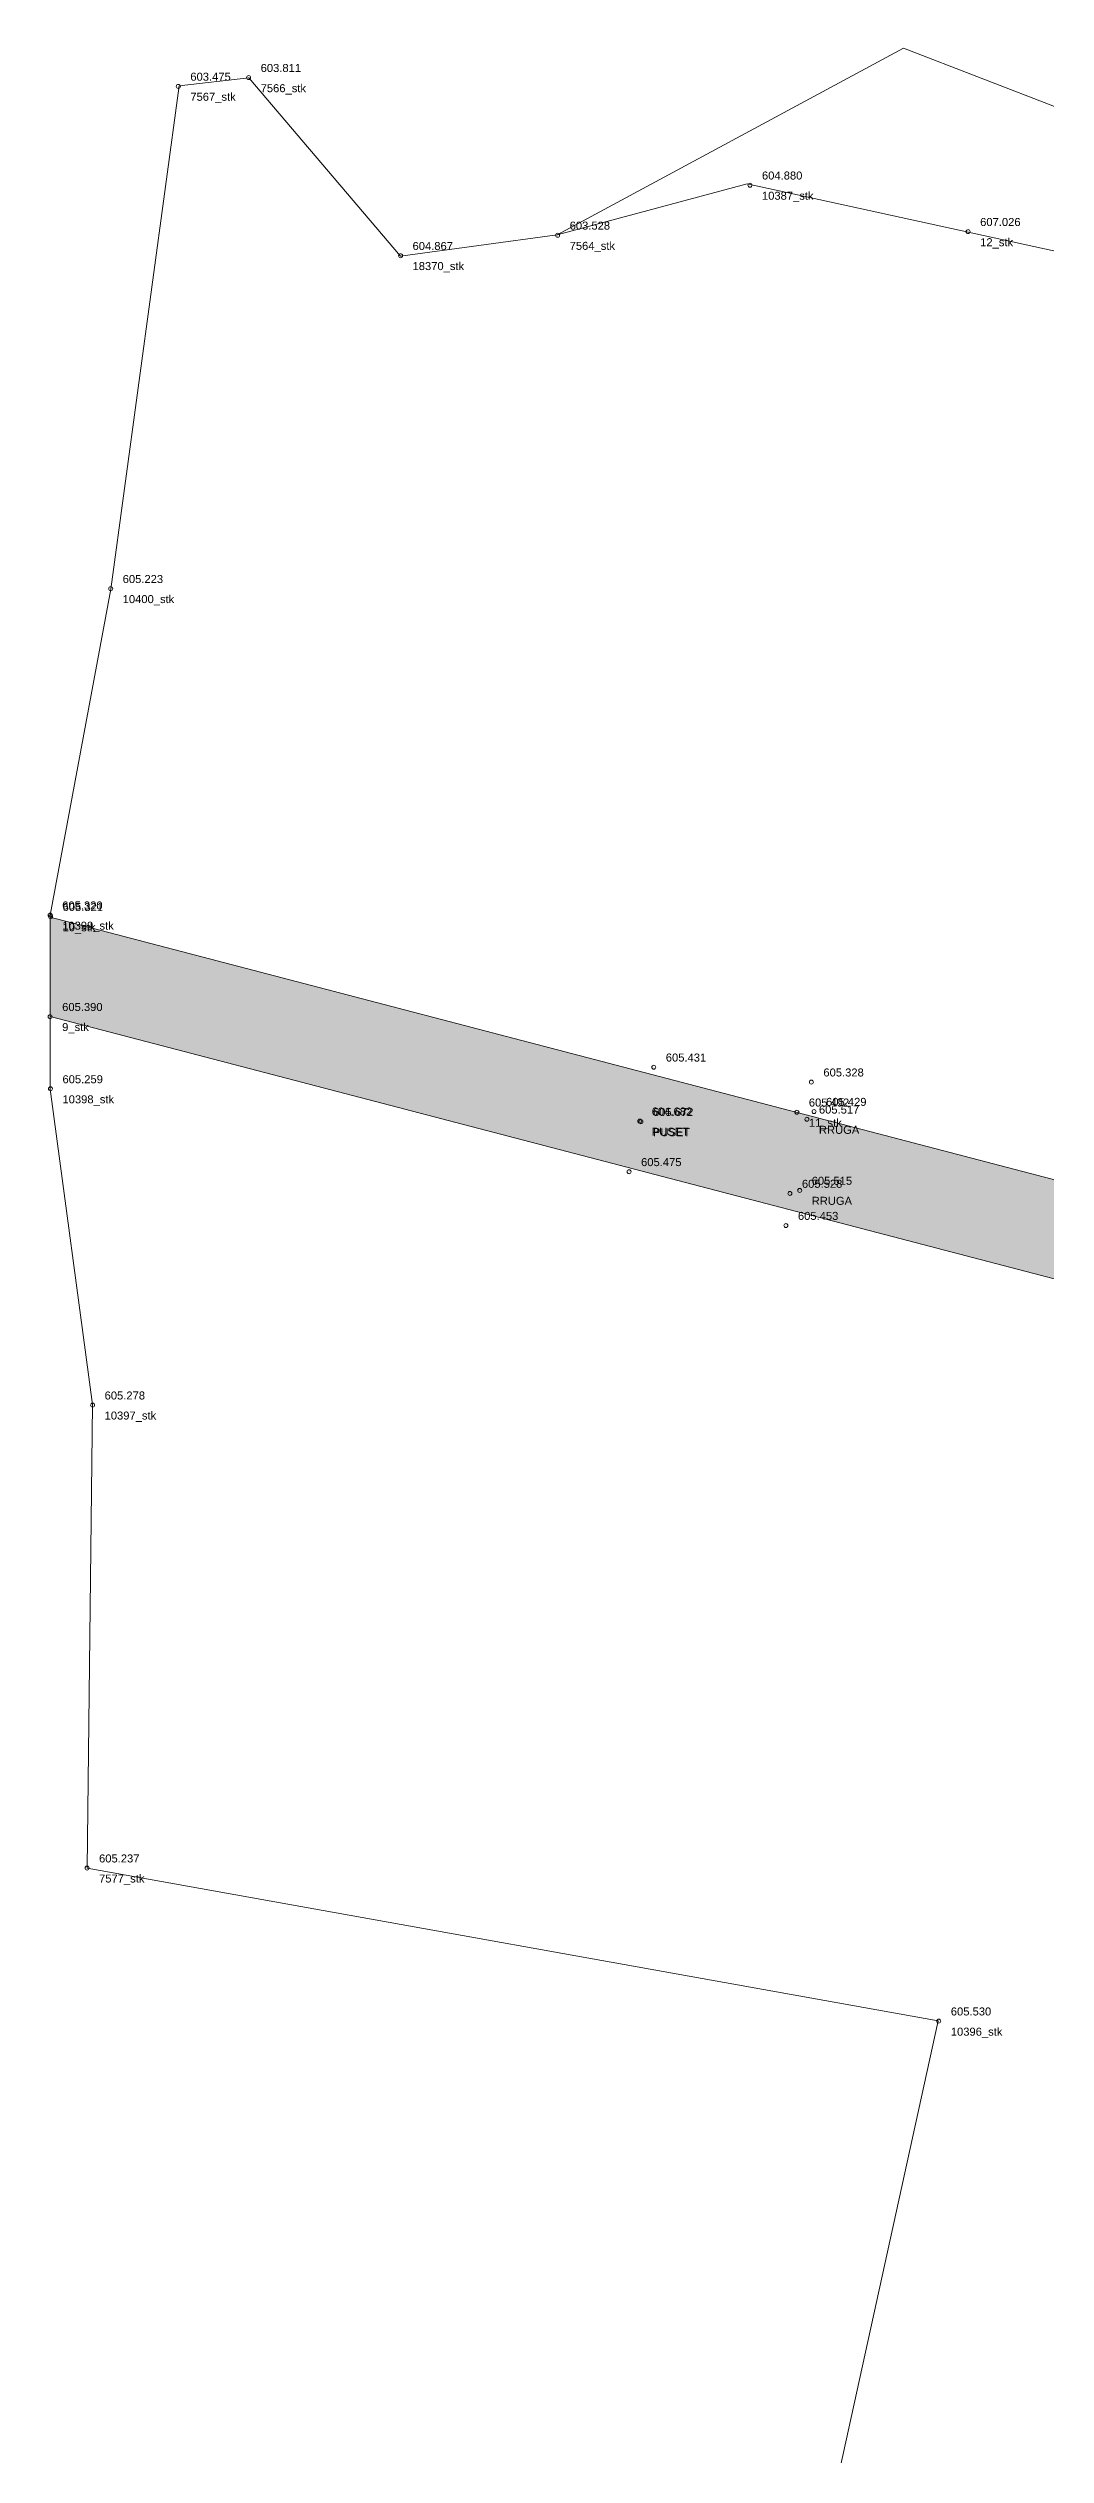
# Model space of a CAD drawing. Header units: metres. Extents: x 7508213 to 7508396, y 4696547 to 4696848.
# Drawn here: x 7508212.8 to 7508275.1, y 4696697.6 to 4696848 of the extents above; entities that cross this region are included whole.
import ezdxf

# ---------------------------------------------------------------- set-up
doc = ezdxf.new("R2010")
doc.units = ezdxf.units.M
for name, color, linetype, lineweight in [('Matjet', 210, 'Continuous', 0), ('Ndarjet', 1, 'Continuous', 0), ('Parc-Kojshi', 251, 'Continuous', 0), ('Parc-Re', 7, 'Continuous', 0), ('ParcReNet_12', 5, 'Continuous', 0)]:
    doc.layers.add(name, color=color, linetype=linetype, lineweight=lineweight)
doc.styles.get("Standard").update_dxf_attribs({"font": 'arial.ttf'})

# ---------------------------------------------------------------- blocks, each defined once
blk = doc.blocks.new('*U142')
at = {"color": 0, "linetype": 'ByBlock', "lineweight": -2, "transparency": 16777216}
blk.add_line((0, 0), (0, 0), dxfattribs=at)
blk.add_circle((0, 0), 0.5, dxfattribs=at)
blk = doc.blocks.new('*U143', base_point=(7508249.84, 4696780.9, 605.67))
at = {"layer": 'Matjet', "linetype": 'ByBlock', "char_height": 0.5}
for s, insert, attachment_point in [('605.672', (7508250.59, 4696781.5, 605.67), 4), ('PUSET', (7508250.59, 4696780.49, 605.67), 1)]:
    blk.add_mtext(s, dxfattribs=dict(at, insert=insert, attachment_point=attachment_point))
blk = doc.blocks.new('*U144', base_point=(7508249.837, 4696780.896, 605.672))
at = {"layer": 'Matjet', "linetype": 'ByBlock', "lineweight": -2}
blk.add_blockref('*U143', (7508249.837, 4696780.896, 605.672), dxfattribs=at)
blk = doc.blocks.new('*U145', base_point=(7508249.837, 4696780.896, 605.672))
at = {"layer": 'Matjet', "linetype": 'ByBlock', "lineweight": -2, "xscale": 0.2499999950000001, "yscale": 0.2499999950000001, "zscale": 0.2499999950000001}
blk.add_blockref('*U142', (7508249.837, 4696780.896, 605.672), dxfattribs=at)
at = {"layer": 'Matjet', "linetype": 'ByBlock', "lineweight": -2}
blk.add_blockref('*U144', (7508249.837, 4696780.896, 605.672), dxfattribs=at)
blk = doc.blocks.new('*U146', base_point=(7508249.76, 4696780.93, 604.68))
at = {"layer": 'Matjet', "linetype": 'ByBlock', "char_height": 0.5}
for s, insert, attachment_point in [('604.682', (7508250.51, 4696781.53, 604.68), 4), ('PUSET', (7508250.51, 4696780.52, 604.68), 1)]:
    blk.add_mtext(s, dxfattribs=dict(at, insert=insert, attachment_point=attachment_point))
blk = doc.blocks.new('*U147', base_point=(7508249.762, 4696780.929, 604.682))
at = {"layer": 'Matjet', "linetype": 'ByBlock', "lineweight": -2}
blk.add_blockref('*U146', (7508249.762, 4696780.929, 604.682), dxfattribs=at)
blk = doc.blocks.new('*U148', base_point=(7508249.762, 4696780.929, 604.682))
at = {"layer": 'Matjet', "linetype": 'ByBlock', "lineweight": -2, "xscale": 0.2499999950000001, "yscale": 0.2499999950000001, "zscale": 0.2499999950000001}
blk.add_blockref('*U142', (7508249.762, 4696780.929, 604.682), dxfattribs=at)
at = {"layer": 'Matjet', "linetype": 'ByBlock', "lineweight": -2}
blk.add_blockref('*U147', (7508249.762, 4696780.929, 604.682), dxfattribs=at)
blk = doc.blocks.new('*U149', base_point=(7508249.095, 4696777.767, 605.475))
at = {"layer": 'Matjet', "linetype": 'ByBlock', "insert": (7508249.845, 4696778.367, 605.475), "char_height": 0.5, "attachment_point": 4}
blk.add_mtext('605.475', dxfattribs=at)
blk = doc.blocks.new('*U150', base_point=(7508249.095, 4696777.767, 605.475))
at = {"layer": 'Matjet', "linetype": 'ByBlock', "lineweight": -2}
blk.add_blockref('*U149', (7508249.095, 4696777.767, 605.475), dxfattribs=at)
blk = doc.blocks.new('*U151', base_point=(7508249.095, 4696777.767, 605.475))
at = {"layer": 'Matjet', "linetype": 'ByBlock', "lineweight": -2, "xscale": 0.2499999950000001, "yscale": 0.2499999950000001, "zscale": 0.2499999950000001}
blk.add_blockref('*U142', (7508249.095, 4696777.767, 605.475), dxfattribs=at)
at = {"layer": 'Matjet', "linetype": 'ByBlock', "lineweight": -2}
blk.add_blockref('*U150', (7508249.095, 4696777.767, 605.475), dxfattribs=at)
blk = doc.blocks.new('*U152', base_point=(7508250.639, 4696784.302, 605.431))
at = {"layer": 'Matjet', "linetype": 'ByBlock', "insert": (7508251.389, 4696784.902, 605.431), "char_height": 0.5, "attachment_point": 4}
blk.add_mtext('605.431', dxfattribs=at)
blk = doc.blocks.new('*U153', base_point=(7508250.639, 4696784.302, 605.431))
at = {"layer": 'Matjet', "linetype": 'ByBlock', "lineweight": -2}
blk.add_blockref('*U152', (7508250.639, 4696784.302, 605.431), dxfattribs=at)
blk = doc.blocks.new('*U154', base_point=(7508250.639, 4696784.302, 605.431))
at = {"layer": 'Matjet', "linetype": 'ByBlock', "lineweight": -2}
blk.add_blockref('*U153', (7508250.639, 4696784.302, 605.431), dxfattribs=at)
at = {"layer": 'Matjet', "linetype": 'ByBlock', "lineweight": -2, "xscale": 0.2499999950000001, "yscale": 0.2499999950000001, "zscale": 0.2499999950000001}
blk.add_blockref('*U142', (7508250.639, 4696784.302, 605.431), dxfattribs=at)
blk = doc.blocks.new('*U155', base_point=(7508260.2, 4696781.05, 605.52))
at = {"layer": 'Matjet', "linetype": 'ByBlock', "char_height": 0.5}
for s, insert, attachment_point in [('605.517', (7508260.95, 4696781.65, 605.52), 4), ('RRUGA', (7508260.95, 4696780.64, 605.52), 1)]:
    blk.add_mtext(s, dxfattribs=dict(at, insert=insert, attachment_point=attachment_point))
blk = doc.blocks.new('*U156', base_point=(7508260.203, 4696781.049, 605.517))
at = {"layer": 'Matjet', "linetype": 'ByBlock', "lineweight": -2}
blk.add_blockref('*U155', (7508260.203, 4696781.049, 605.517), dxfattribs=at)
blk = doc.blocks.new('*U157', base_point=(7508260.203, 4696781.049, 605.517))
at = {"layer": 'Matjet', "linetype": 'ByBlock', "lineweight": -2, "xscale": 0.2499999950000001, "yscale": 0.2499999950000001, "zscale": 0.2499999950000001}
blk.add_blockref('*U142', (7508260.203, 4696781.049, 605.517), dxfattribs=at)
at = {"layer": 'Matjet', "linetype": 'ByBlock', "lineweight": -2}
blk.add_blockref('*U156', (7508260.203, 4696781.049, 605.517), dxfattribs=at)
blk = doc.blocks.new('*U158', base_point=(7508260.651, 4696781.532, 605.429))
at = {"layer": 'Matjet', "linetype": 'ByBlock', "insert": (7508261.401, 4696782.132, 605.429), "char_height": 0.5, "attachment_point": 4}
blk.add_mtext('605.429', dxfattribs=at)
blk = doc.blocks.new('*U159', base_point=(7508260.651, 4696781.532, 605.429))
at = {"layer": 'Matjet', "linetype": 'ByBlock', "lineweight": -2}
blk.add_blockref('*U158', (7508260.651, 4696781.532, 605.429), dxfattribs=at)
blk = doc.blocks.new('*U160', base_point=(7508260.651, 4696781.532, 605.429))
at = {"layer": 'Matjet', "linetype": 'ByBlock', "lineweight": -2}
blk.add_blockref('*U159', (7508260.651, 4696781.532, 605.429), dxfattribs=at)
at = {"layer": 'Matjet', "linetype": 'ByBlock', "lineweight": -2, "xscale": 0.2499999950000001, "yscale": 0.2499999950000001, "zscale": 0.2499999950000001}
blk.add_blockref('*U142', (7508260.651, 4696781.532, 605.429), dxfattribs=at)
blk = doc.blocks.new('*U161', base_point=(7508260.482, 4696783.368, 605.328))
at = {"layer": 'Matjet', "linetype": 'ByBlock', "insert": (7508261.232, 4696783.968, 605.328), "char_height": 0.5, "attachment_point": 4}
blk.add_mtext('605.328', dxfattribs=at)
blk = doc.blocks.new('*U162', base_point=(7508260.482, 4696783.368, 605.328))
at = {"layer": 'Matjet', "linetype": 'ByBlock', "lineweight": -2}
blk.add_blockref('*U161', (7508260.482, 4696783.368, 605.328), dxfattribs=at)
blk = doc.blocks.new('*U163', base_point=(7508260.482, 4696783.368, 605.328))
at = {"layer": 'Matjet', "linetype": 'ByBlock', "lineweight": -2}
blk.add_blockref('*U162', (7508260.482, 4696783.368, 605.328), dxfattribs=at)
at = {"layer": 'Matjet', "linetype": 'ByBlock', "lineweight": -2, "xscale": 0.2499999950000001, "yscale": 0.2499999950000001, "zscale": 0.2499999950000001}
blk.add_blockref('*U142', (7508260.482, 4696783.368, 605.328), dxfattribs=at)
blk = doc.blocks.new('*U164', base_point=(7508259.141, 4696776.412, 605.528))
at = {"layer": 'Matjet', "linetype": 'ByBlock', "insert": (7508259.891, 4696777.012, 605.528), "char_height": 0.5, "attachment_point": 4}
blk.add_mtext('605.528', dxfattribs=at)
blk = doc.blocks.new('*U165', base_point=(7508259.141, 4696776.412, 605.528))
at = {"layer": 'Matjet', "linetype": 'ByBlock', "lineweight": -2}
blk.add_blockref('*U164', (7508259.141, 4696776.412, 605.528), dxfattribs=at)
blk = doc.blocks.new('*U166', base_point=(7508259.141, 4696776.412, 605.528))
at = {"layer": 'Matjet', "linetype": 'ByBlock', "lineweight": -2, "xscale": 0.2499999950000001, "yscale": 0.2499999950000001, "zscale": 0.2499999950000001}
blk.add_blockref('*U142', (7508259.141, 4696776.412, 605.528), dxfattribs=at)
at = {"layer": 'Matjet', "linetype": 'ByBlock', "lineweight": -2}
blk.add_blockref('*U165', (7508259.141, 4696776.412, 605.528), dxfattribs=at)
blk = doc.blocks.new('*U167', base_point=(7508258.892, 4696774.406, 605.453))
at = {"layer": 'Matjet', "linetype": 'ByBlock', "insert": (7508259.642, 4696775.006, 605.453), "char_height": 0.5, "attachment_point": 4}
blk.add_mtext('605.453', dxfattribs=at)
blk = doc.blocks.new('*U168', base_point=(7508258.892, 4696774.406, 605.453))
at = {"layer": 'Matjet', "linetype": 'ByBlock', "lineweight": -2}
blk.add_blockref('*U167', (7508258.892, 4696774.406, 605.453), dxfattribs=at)
blk = doc.blocks.new('*U169', base_point=(7508258.892, 4696774.406, 605.453))
at = {"layer": 'Matjet', "linetype": 'ByBlock', "lineweight": -2}
blk.add_blockref('*U168', (7508258.892, 4696774.406, 605.453), dxfattribs=at)
at = {"layer": 'Matjet', "linetype": 'ByBlock', "lineweight": -2, "xscale": 0.2499999950000001, "yscale": 0.2499999950000001, "zscale": 0.2499999950000001}
blk.add_blockref('*U142', (7508258.892, 4696774.406, 605.453), dxfattribs=at)
blk = doc.blocks.new('*U170', base_point=(7508259.75, 4696776.6, 605.51))
at = {"layer": 'Matjet', "linetype": 'ByBlock', "char_height": 0.5}
for s, insert, attachment_point in [('605.515', (7508260.5, 4696777.2, 605.51), 4), ('RRUGA', (7508260.5, 4696776.2, 605.51), 1)]:
    blk.add_mtext(s, dxfattribs=dict(at, insert=insert, attachment_point=attachment_point))
blk = doc.blocks.new('*U171', base_point=(7508259.752, 4696776.601, 605.515))
at = {"layer": 'Matjet', "linetype": 'ByBlock', "lineweight": -2}
blk.add_blockref('*U170', (7508259.752, 4696776.601, 605.515), dxfattribs=at)
blk = doc.blocks.new('*U172', base_point=(7508259.752, 4696776.601, 605.515))
at = {"layer": 'Matjet', "linetype": 'ByBlock', "lineweight": -2, "xscale": 0.2499999950000001, "yscale": 0.2499999950000001, "zscale": 0.2499999950000001}
blk.add_blockref('*U142', (7508259.752, 4696776.601, 605.515), dxfattribs=at)
at = {"layer": 'Matjet', "linetype": 'ByBlock', "lineweight": -2}
blk.add_blockref('*U171', (7508259.752, 4696776.601, 605.515), dxfattribs=at)
blk = doc.blocks.new('*U392', base_point=(7508268.44, 4696724.69, 605.53))
at = {"layer": 'Matjet', "linetype": 'ByBlock', "char_height": 0.5}
for s, insert, attachment_point in [('605.530', (7508269.19, 4696725.29, 605.53), 4), ('10396_stk', (7508269.19, 4696724.28, 605.53), 1)]:
    blk.add_mtext(s, dxfattribs=dict(at, insert=insert, attachment_point=attachment_point))
blk = doc.blocks.new('*U393', base_point=(7508268.443, 4696724.69, 605.53))
at = {"layer": 'Matjet', "linetype": 'ByBlock', "lineweight": -2}
blk.add_blockref('*U392', (7508268.443, 4696724.69, 605.53), dxfattribs=at)
blk = doc.blocks.new('*U394', base_point=(7508268.443, 4696724.69, 605.53))
at = {"layer": 'Matjet', "linetype": 'ByBlock', "lineweight": -2}
blk.add_blockref('*U393', (7508268.443, 4696724.69, 605.53), dxfattribs=at)
at = {"layer": 'Matjet', "linetype": 'ByBlock', "lineweight": -2, "xscale": 0.2499999950000001, "yscale": 0.2499999950000001, "zscale": 0.2499999950000001}
blk.add_blockref('*U142', (7508268.443, 4696724.69, 605.53), dxfattribs=at)
blk = doc.blocks.new('*U398', base_point=(7508215.24, 4696734.25, 605.24))
at = {"layer": 'Matjet', "linetype": 'ByBlock', "char_height": 0.5}
for s, insert, attachment_point in [('605.237', (7508215.99, 4696734.85, 605.24), 4), ('7577_stk', (7508215.99, 4696733.85, 605.24), 1)]:
    blk.add_mtext(s, dxfattribs=dict(at, insert=insert, attachment_point=attachment_point))
blk = doc.blocks.new('*U399', base_point=(7508215.236, 4696734.252, 605.237))
at = {"layer": 'Matjet', "linetype": 'ByBlock', "lineweight": -2}
blk.add_blockref('*U398', (7508215.236, 4696734.252, 605.237), dxfattribs=at)
blk = doc.blocks.new('*U400', base_point=(7508215.236, 4696734.252, 605.237))
at = {"layer": 'Matjet', "linetype": 'ByBlock', "lineweight": -2, "xscale": 0.2499999950000001, "yscale": 0.2499999950000001, "zscale": 0.2499999950000001}
blk.add_blockref('*U142', (7508215.236, 4696734.252, 605.237), dxfattribs=at)
at = {"layer": 'Matjet', "linetype": 'ByBlock', "lineweight": -2}
blk.add_blockref('*U399', (7508215.236, 4696734.252, 605.237), dxfattribs=at)
blk = doc.blocks.new('*U401', base_point=(7508215.58, 4696763.18, 605.28))
at = {"layer": 'Matjet', "linetype": 'ByBlock', "char_height": 0.5}
for s, insert, attachment_point in [('605.278', (7508216.33, 4696763.78, 605.28), 4), ('10397_stk', (7508216.33, 4696762.78, 605.28), 1)]:
    blk.add_mtext(s, dxfattribs=dict(at, insert=insert, attachment_point=attachment_point))
blk = doc.blocks.new('*U402', base_point=(7508215.582, 4696763.183, 605.278))
at = {"layer": 'Matjet', "linetype": 'ByBlock', "lineweight": -2}
blk.add_blockref('*U401', (7508215.582, 4696763.183, 605.278), dxfattribs=at)
blk = doc.blocks.new('*U403', base_point=(7508215.582, 4696763.183, 605.278))
at = {"layer": 'Matjet', "linetype": 'ByBlock', "lineweight": -2, "xscale": 0.2499999950000001, "yscale": 0.2499999950000001, "zscale": 0.2499999950000001}
blk.add_blockref('*U142', (7508215.582, 4696763.183, 605.278), dxfattribs=at)
at = {"layer": 'Matjet', "linetype": 'ByBlock', "lineweight": -2}
blk.add_blockref('*U402', (7508215.582, 4696763.183, 605.278), dxfattribs=at)
blk = doc.blocks.new('*U404', base_point=(7508212.95, 4696782.96, 605.26))
at = {"layer": 'Matjet', "linetype": 'ByBlock', "char_height": 0.5}
for s, insert, attachment_point in [('605.259', (7508213.7, 4696783.55, 605.26), 4), ('10398_stk', (7508213.7, 4696782.55, 605.26), 1)]:
    blk.add_mtext(s, dxfattribs=dict(at, insert=insert, attachment_point=attachment_point))
blk = doc.blocks.new('*U405', base_point=(7508212.951, 4696782.955, 605.259))
at = {"layer": 'Matjet', "linetype": 'ByBlock', "lineweight": -2}
blk.add_blockref('*U404', (7508212.951, 4696782.955, 605.259), dxfattribs=at)
blk = doc.blocks.new('*U406', base_point=(7508212.951, 4696782.955, 605.259))
at = {"layer": 'Matjet', "linetype": 'ByBlock', "lineweight": -2}
blk.add_blockref('*U405', (7508212.951, 4696782.955, 605.259), dxfattribs=at)
at = {"layer": 'Matjet', "linetype": 'ByBlock', "lineweight": -2, "xscale": 0.2499999950000001, "yscale": 0.2499999950000001, "zscale": 0.2499999950000001}
blk.add_blockref('*U142', (7508212.951, 4696782.955, 605.259), dxfattribs=at)
blk = doc.blocks.new('*U407', base_point=(7508212.93, 4696787.46, 605.39))
at = {"layer": 'Matjet', "linetype": 'ByBlock', "char_height": 0.5}
for s, insert, attachment_point in [('605.390', (7508213.68, 4696788.06, 605.39), 4), ('9_stk', (7508213.68, 4696787.06, 605.39), 1)]:
    blk.add_mtext(s, dxfattribs=dict(at, insert=insert, attachment_point=attachment_point))
blk = doc.blocks.new('*U408', base_point=(7508212.931, 4696787.461, 605.39))
at = {"layer": 'Matjet', "linetype": 'ByBlock', "lineweight": -2}
blk.add_blockref('*U407', (7508212.931, 4696787.461, 605.39), dxfattribs=at)
blk = doc.blocks.new('*U409', base_point=(7508212.931, 4696787.461, 605.39))
at = {"layer": 'Matjet', "linetype": 'ByBlock', "lineweight": -2}
blk.add_blockref('*U408', (7508212.931, 4696787.461, 605.39), dxfattribs=at)
at = {"layer": 'Matjet', "linetype": 'ByBlock', "lineweight": -2, "xscale": 0.2499999950000001, "yscale": 0.2499999950000001, "zscale": 0.2499999950000001}
blk.add_blockref('*U142', (7508212.931, 4696787.461, 605.39), dxfattribs=at)
blk = doc.blocks.new('*U410', base_point=(7508212.96, 4696793.71, 605.32))
at = {"layer": 'Matjet', "linetype": 'ByBlock', "char_height": 0.5}
for s, insert, attachment_point in [('605.321', (7508213.71, 4696794.31, 605.32), 4), ('10_stk', (7508213.71, 4696793.3, 605.32), 1)]:
    blk.add_mtext(s, dxfattribs=dict(at, insert=insert, attachment_point=attachment_point))
blk = doc.blocks.new('*U411', base_point=(7508212.956, 4696793.706, 605.321))
at = {"layer": 'Matjet', "linetype": 'ByBlock', "lineweight": -2}
blk.add_blockref('*U410', (7508212.956, 4696793.706, 605.321), dxfattribs=at)
blk = doc.blocks.new('*U412', base_point=(7508212.956, 4696793.706, 605.321))
at = {"layer": 'Matjet', "linetype": 'ByBlock', "lineweight": -2}
blk.add_blockref('*U411', (7508212.956, 4696793.706, 605.321), dxfattribs=at)
at = {"layer": 'Matjet', "linetype": 'ByBlock', "lineweight": -2, "xscale": 0.2499999950000001, "yscale": 0.2499999950000001, "zscale": 0.2499999950000001}
blk.add_blockref('*U142', (7508212.956, 4696793.706, 605.321), dxfattribs=at)
blk = doc.blocks.new('*U413', base_point=(7508212.93, 4696793.81, 605.32))
at = {"layer": 'Matjet', "linetype": 'ByBlock', "char_height": 0.5}
for s, insert, attachment_point in [('605.320', (7508213.68, 4696794.41, 605.32), 4), ('10399_stk', (7508213.68, 4696793.4, 605.32), 1)]:
    blk.add_mtext(s, dxfattribs=dict(at, insert=insert, attachment_point=attachment_point))
blk = doc.blocks.new('*U414', base_point=(7508212.932, 4696793.807, 605.32))
at = {"layer": 'Matjet', "linetype": 'ByBlock', "lineweight": -2}
blk.add_blockref('*U413', (7508212.932, 4696793.807, 605.32), dxfattribs=at)
blk = doc.blocks.new('*U415', base_point=(7508212.932, 4696793.807, 605.32))
at = {"layer": 'Matjet', "linetype": 'ByBlock', "lineweight": -2}
blk.add_blockref('*U414', (7508212.932, 4696793.807, 605.32), dxfattribs=at)
at = {"layer": 'Matjet', "linetype": 'ByBlock', "lineweight": -2, "xscale": 0.2499999950000001, "yscale": 0.2499999950000001, "zscale": 0.2499999950000001}
blk.add_blockref('*U142', (7508212.932, 4696793.807, 605.32), dxfattribs=at)
blk = doc.blocks.new('*U416', base_point=(7508216.71, 4696814.2, 605.22))
at = {"layer": 'Matjet', "linetype": 'ByBlock', "char_height": 0.5}
for s, insert, attachment_point in [('605.223', (7508217.46, 4696814.8, 605.22), 4), ('10400_stk', (7508217.46, 4696813.8, 605.22), 1)]:
    blk.add_mtext(s, dxfattribs=dict(at, insert=insert, attachment_point=attachment_point))
blk = doc.blocks.new('*U417', base_point=(7508216.712, 4696814.204, 605.223))
at = {"layer": 'Matjet', "linetype": 'ByBlock', "lineweight": -2}
blk.add_blockref('*U416', (7508216.712, 4696814.204, 605.223), dxfattribs=at)
blk = doc.blocks.new('*U418', base_point=(7508216.712, 4696814.204, 605.223))
at = {"layer": 'Matjet', "linetype": 'ByBlock', "lineweight": -2, "xscale": 0.2499999950000001, "yscale": 0.2499999950000001, "zscale": 0.2499999950000001}
blk.add_blockref('*U142', (7508216.712, 4696814.204, 605.223), dxfattribs=at)
at = {"layer": 'Matjet', "linetype": 'ByBlock', "lineweight": -2}
blk.add_blockref('*U417', (7508216.712, 4696814.204, 605.223), dxfattribs=at)
blk = doc.blocks.new('*U419', base_point=(7508220.94, 4696845.59, 603.48))
at = {"layer": 'Matjet', "linetype": 'ByBlock', "char_height": 0.5}
for s, insert, attachment_point in [('603.475', (7508221.69, 4696846.19, 603.48), 4), ('7567_stk', (7508221.69, 4696845.19, 603.48), 1)]:
    blk.add_mtext(s, dxfattribs=dict(at, insert=insert, attachment_point=attachment_point))
blk = doc.blocks.new('*U420', base_point=(7508220.938, 4696845.595, 603.475))
at = {"layer": 'Matjet', "linetype": 'ByBlock', "lineweight": -2}
blk.add_blockref('*U419', (7508220.938, 4696845.595, 603.475), dxfattribs=at)
blk = doc.blocks.new('*U421', base_point=(7508220.938, 4696845.595, 603.475))
at = {"layer": 'Matjet', "linetype": 'ByBlock', "lineweight": -2, "xscale": 0.2499999950000001, "yscale": 0.2499999950000001, "zscale": 0.2499999950000001}
blk.add_blockref('*U142', (7508220.938, 4696845.595, 603.475), dxfattribs=at)
at = {"layer": 'Matjet', "linetype": 'ByBlock', "lineweight": -2}
blk.add_blockref('*U420', (7508220.938, 4696845.595, 603.475), dxfattribs=at)
blk = doc.blocks.new('*U422', base_point=(7508225.33, 4696846.14, 603.81))
at = {"layer": 'Matjet', "linetype": 'ByBlock', "char_height": 0.5}
for s, insert, attachment_point in [('603.811', (7508226.08, 4696846.74, 603.81), 4), ('7566_stk', (7508226.08, 4696845.73, 603.81), 1)]:
    blk.add_mtext(s, dxfattribs=dict(at, insert=insert, attachment_point=attachment_point))
blk = doc.blocks.new('*U423', base_point=(7508225.329, 4696846.14, 603.811))
at = {"layer": 'Matjet', "linetype": 'ByBlock', "lineweight": -2}
blk.add_blockref('*U422', (7508225.329, 4696846.14, 603.811), dxfattribs=at)
blk = doc.blocks.new('*U424', base_point=(7508225.329, 4696846.14, 603.811))
at = {"layer": 'Matjet', "linetype": 'ByBlock', "lineweight": -2}
blk.add_blockref('*U423', (7508225.329, 4696846.14, 603.811), dxfattribs=at)
at = {"layer": 'Matjet', "linetype": 'ByBlock', "lineweight": -2, "xscale": 0.2499999950000001, "yscale": 0.2499999950000001, "zscale": 0.2499999950000001}
blk.add_blockref('*U142', (7508225.329, 4696846.14, 603.811), dxfattribs=at)
blk = doc.blocks.new('*U425', base_point=(7508234.82, 4696835.01, 604.87))
at = {"layer": 'Matjet', "linetype": 'ByBlock', "char_height": 0.5}
for s, insert, attachment_point in [('604.867', (7508235.57, 4696835.61, 604.87), 4), ('18370_stk', (7508235.57, 4696834.61, 604.87), 1)]:
    blk.add_mtext(s, dxfattribs=dict(at, insert=insert, attachment_point=attachment_point))
blk = doc.blocks.new('*U426', base_point=(7508234.818, 4696835.015, 604.867))
at = {"layer": 'Matjet', "linetype": 'ByBlock', "lineweight": -2}
blk.add_blockref('*U425', (7508234.818, 4696835.015, 604.867), dxfattribs=at)
blk = doc.blocks.new('*U427', base_point=(7508234.818, 4696835.015, 604.867))
at = {"layer": 'Matjet', "linetype": 'ByBlock', "lineweight": -2, "xscale": 0.2499999950000001, "yscale": 0.2499999950000001, "zscale": 0.2499999950000001}
blk.add_blockref('*U142', (7508234.818, 4696835.015, 604.867), dxfattribs=at)
at = {"layer": 'Matjet', "linetype": 'ByBlock', "lineweight": -2}
blk.add_blockref('*U426', (7508234.818, 4696835.015, 604.867), dxfattribs=at)
blk = doc.blocks.new('*U428', base_point=(7508244.63, 4696836.29, 603.53))
at = {"layer": 'Matjet', "linetype": 'ByBlock', "char_height": 0.5}
for s, insert, attachment_point in [('603.528', (7508245.38, 4696836.89, 603.53), 4), ('7564_stk', (7508245.38, 4696835.88, 603.53), 1)]:
    blk.add_mtext(s, dxfattribs=dict(at, insert=insert, attachment_point=attachment_point))
blk = doc.blocks.new('*U429', base_point=(7508244.632, 4696836.289, 603.528))
at = {"layer": 'Matjet', "linetype": 'ByBlock', "lineweight": -2}
blk.add_blockref('*U428', (7508244.632, 4696836.289, 603.528), dxfattribs=at)
blk = doc.blocks.new('*U430', base_point=(7508244.632, 4696836.289, 603.528))
at = {"layer": 'Matjet', "linetype": 'ByBlock', "lineweight": -2, "xscale": 0.2499999950000001, "yscale": 0.2499999950000001, "zscale": 0.2499999950000001}
blk.add_blockref('*U142', (7508244.632, 4696836.289, 603.528), dxfattribs=at)
at = {"layer": 'Matjet', "linetype": 'ByBlock', "lineweight": -2}
blk.add_blockref('*U429', (7508244.632, 4696836.289, 603.528), dxfattribs=at)
blk = doc.blocks.new('*U431', base_point=(7508256.64, 4696839.42, 604.88))
at = {"layer": 'Matjet', "linetype": 'ByBlock', "char_height": 0.5}
for s, insert, attachment_point in [('604.880', (7508257.39, 4696840.02, 604.88), 4), ('10387_stk', (7508257.39, 4696839.01, 604.88), 1)]:
    blk.add_mtext(s, dxfattribs=dict(at, insert=insert, attachment_point=attachment_point))
blk = doc.blocks.new('*U432', base_point=(7508256.645, 4696839.42, 604.88))
at = {"layer": 'Matjet', "linetype": 'ByBlock', "lineweight": -2}
blk.add_blockref('*U431', (7508256.645, 4696839.42, 604.88), dxfattribs=at)
blk = doc.blocks.new('*U433', base_point=(7508256.645, 4696839.42, 604.88))
at = {"layer": 'Matjet', "linetype": 'ByBlock', "lineweight": -2, "xscale": 0.2499999950000001, "yscale": 0.2499999950000001, "zscale": 0.2499999950000001}
blk.add_blockref('*U142', (7508256.645, 4696839.42, 604.88), dxfattribs=at)
at = {"layer": 'Matjet', "linetype": 'ByBlock', "lineweight": -2}
blk.add_blockref('*U432', (7508256.645, 4696839.42, 604.88), dxfattribs=at)
blk = doc.blocks.new('*U434', base_point=(7508270.28, 4696836.52, 607.03))
at = {"layer": 'Matjet', "linetype": 'ByBlock', "char_height": 0.5}
for s, insert, attachment_point in [('607.026', (7508271.03, 4696837.12, 607.03), 4), ('12_stk', (7508271.03, 4696836.11, 607.03), 1)]:
    blk.add_mtext(s, dxfattribs=dict(at, insert=insert, attachment_point=attachment_point))
blk = doc.blocks.new('*U435', base_point=(7508270.275, 4696836.516, 607.026))
at = {"layer": 'Matjet', "linetype": 'ByBlock', "lineweight": -2}
blk.add_blockref('*U434', (7508270.275, 4696836.516, 607.026), dxfattribs=at)
blk = doc.blocks.new('*U436', base_point=(7508270.275, 4696836.516, 607.026))
at = {"layer": 'Matjet', "linetype": 'ByBlock', "lineweight": -2, "xscale": 0.2499999950000001, "yscale": 0.2499999950000001, "zscale": 0.2499999950000001}
blk.add_blockref('*U142', (7508270.275, 4696836.516, 607.026), dxfattribs=at)
at = {"layer": 'Matjet', "linetype": 'ByBlock', "lineweight": -2}
blk.add_blockref('*U435', (7508270.275, 4696836.516, 607.026), dxfattribs=at)
blk = doc.blocks.new('*U470', base_point=(7508259.57, 4696781.49, 605.49))
at = {"layer": 'Matjet', "linetype": 'ByBlock', "char_height": 0.5}
for s, insert, attachment_point in [('605.492', (7508260.32, 4696782.09, 605.49), 4), ('11_stk', (7508260.32, 4696781.08, 605.49), 1)]:
    blk.add_mtext(s, dxfattribs=dict(at, insert=insert, attachment_point=attachment_point))
blk = doc.blocks.new('*U471', base_point=(7508259.574, 4696781.49, 605.492))
at = {"layer": 'Matjet', "linetype": 'ByBlock', "lineweight": -2}
blk.add_blockref('*U470', (7508259.574, 4696781.49, 605.492), dxfattribs=at)
blk = doc.blocks.new('*U472', base_point=(7508259.574, 4696781.49, 605.492))
at = {"layer": 'Matjet', "linetype": 'ByBlock', "lineweight": -2}
blk.add_blockref('*U471', (7508259.574, 4696781.49, 605.492), dxfattribs=at)
at = {"layer": 'Matjet', "linetype": 'ByBlock', "lineweight": -2, "xscale": 0.2499999950000001, "yscale": 0.2499999950000001, "zscale": 0.2499999950000001}
blk.add_blockref('*U142', (7508259.574, 4696781.49, 605.492), dxfattribs=at)

msp = doc.modelspace()

# ---------------------------------------------------------------- hatches: boundary and pattern name
at = {"layer": 'ParcReNet_12', "true_color": 0x939598, "transparency": 33554546}
h = msp.add_hatch(color=252, dxfattribs=at)
h.dxf.hatch_style = 1
h.paths.add_polyline_path([(7508326.188, 4696764.006), (7508302.842, 4696770.141), (7508281.807, 4696775.663), (7508259.59, 4696781.473), (7508212.93, 4696793.673), (7508212.93, 4696787.471), (7508285.846, 4696768.404), (7508339.964, 4696754.18), (7508354.499, 4696750.361), (7508356.17, 4696756.126), (7508343.03, 4696759.579)])

# ---------------------------------------------------------------- linework, layer by layer
at = {"layer": 'Ndarjet'}
for points in [[(7508212.93, 4696793.673), (7508259.59, 4696781.473), (7508281.807, 4696775.663), (7508302.842, 4696770.141), (7508356.17, 4696756.126)], [(7508212.93, 4696787.471), (7508285.846, 4696768.404), (7508339.964, 4696754.18), (7508354.499, 4696750.361)]]:
    msp.add_lwpolyline(points, dxfattribs=at)
at = {"layer": 'Parc-Kojshi'}
msp.add_lwpolyline([(7508266.242, 4696847.984), (7508295.352, 4696836.733), (7508323.272, 4696828.461), (7508376.382, 4696811.509), (7508378.462, 4696813.189), (7508376.181, 4696803.419), (7508321.191, 4696821.902), (7508277.532, 4696834.894), (7508256.462, 4696839.505), (7508244.611, 4696836.326), (7508266.242, 4696847.984)], close=True, dxfattribs=at)
at = {"layer": 'Parc-Re', "flags": 128}
msp.add_lwpolyline([(7508243.875, 4696612.831), (7508268.398, 4696724.717), (7508215.238, 4696734.24), (7508215.569, 4696763.219), (7508212.93, 4696782.929), (7508212.93, 4696793.808), (7508216.721, 4696814.178), (7508220.981, 4696845.627), (7508225.342, 4696846.137), (7508234.813, 4696834.987), (7508244.611, 4696836.326), (7508256.462, 4696839.505), (7508277.532, 4696834.894), (7508321.191, 4696821.902), (7508376.181, 4696803.419), (7508360.2, 4696770.031), (7508349.879, 4696734.422), (7508342.418, 4696709.343), (7508341.828, 4696703.513), (7508324.647, 4696675.795)], dxfattribs=at)

# ---------------------------------------------------------------- block references
at = {"layer": 'Matjet'}
for name, p in [('*U424', (7508225.329, 4696846.14, 603.811)), ('*U421', (7508220.938, 4696845.595, 603.475)), ('*U433', (7508256.645, 4696839.42, 604.88)), ('*U430', (7508244.632, 4696836.289, 603.528)), ('*U436', (7508270.275, 4696836.516, 607.026)), ('*U427', (7508234.818, 4696835.015, 604.867)), ('*U418', (7508216.712, 4696814.204, 605.223)), ('*U415', (7508212.932, 4696793.807, 605.32)), ('*U412', (7508212.956, 4696793.706, 605.321)), ('*U409', (7508212.931, 4696787.461, 605.39)), ('*U154', (7508250.639, 4696784.302, 605.431)), ('*U406', (7508212.951, 4696782.955, 605.259)), ('*U163', (7508260.482, 4696783.368, 605.328)), ('*U472', (7508259.574, 4696781.49, 605.492)), ('*U160', (7508260.651, 4696781.532, 605.429)), ('*U148', (7508249.762, 4696780.929, 604.682)), ('*U145', (7508249.837, 4696780.896, 605.672)), ('*U157', (7508260.203, 4696781.049, 605.517)), ('*U151', (7508249.095, 4696777.767, 605.475)), ('*U166', (7508259.141, 4696776.412, 605.528)), ('*U172', (7508259.752, 4696776.601, 605.515)), ('*U169', (7508258.892, 4696774.406, 605.453)), ('*U403', (7508215.582, 4696763.183, 605.278)), ('*U400', (7508215.236, 4696734.252, 605.237)), ('*U394', (7508268.443, 4696724.69, 605.53))]:
    msp.add_blockref(name, p, dxfattribs=at)

doc.saveas('drawing.dxf')
